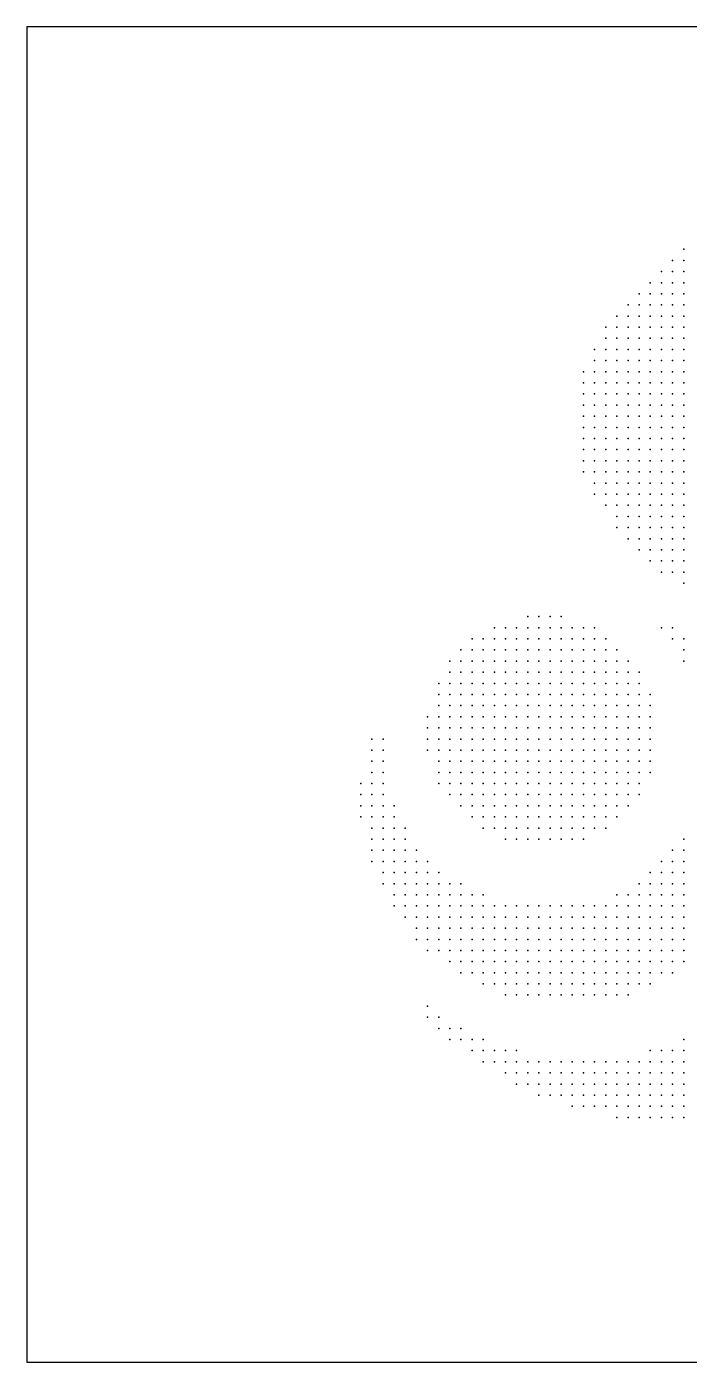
# Model space of a CAD drawing. Header units: millimetres. Extents: x 2848 to 6961, y 1568 to 7914.
# Drawn here: x 3158.3 to 3217.8, y 1590.3 to 1710.3 of the extents above; entities that cross this region are included whole.
import ezdxf

# ---------------------------------------------------------------- set-up
doc = ezdxf.new("R2010")
doc.units = ezdxf.units.MM
doc.header["$PDSIZE"] = -2

msp = doc.modelspace()

# ---------------------------------------------------------------- linework, layer by layer
msp.add_lwpolyline([(3158.28, 1590.29), (3278.28, 1590.29), (3278.28, 1710.29), (3158.28, 1710.29)], close=True)
at = {"color": 240, "true_color": 0xed2e51}
for p in [(3217.28, 1690.29), (3216.28, 1689.29), (3217.28, 1689.29), (3214.28, 1687.29), (3215.28, 1688.29), (3215.28, 1687.29), (3216.28, 1688.29), (3216.28, 1687.29), (3217.28, 1688.29), (3217.28, 1687.29), (3213.28, 1686.29), (3214.28, 1686.29), (3215.28, 1686.29), (3216.28, 1686.29), (3217.28, 1686.29), (3212.28, 1685.29), (3213.28, 1685.29), (3214.28, 1685.29), (3215.28, 1685.29), (3216.28, 1685.29), (3217.28, 1685.29), (3211.28, 1684.29), (3212.28, 1684.29), (3213.28, 1684.29), (3214.28, 1684.29), (3215.28, 1684.29), (3216.28, 1684.29), (3217.28, 1684.29), (3210.28, 1683.29), (3211.28, 1683.29), (3212.28, 1683.29), (3213.28, 1683.29), (3214.28, 1683.29), (3215.28, 1683.29), (3216.28, 1683.29), (3217.28, 1683.29), (3209.28, 1681.29), (3210.28, 1682.29), (3210.28, 1681.29), (3211.28, 1682.29), (3211.28, 1681.29), (3212.28, 1682.29), (3212.28, 1681.29), (3213.28, 1682.29), (3213.28, 1681.29), (3214.28, 1682.29), (3214.28, 1681.29), (3215.28, 1682.29), (3215.28, 1681.29), (3216.28, 1682.29), (3216.28, 1681.29), (3217.28, 1682.29), (3217.28, 1681.29), (3209.28, 1680.29), (3210.28, 1680.29), (3211.28, 1680.29), (3212.28, 1680.29), (3213.28, 1680.29), (3214.28, 1680.29), (3215.28, 1680.29), (3216.28, 1680.29), (3217.28, 1680.29), (3208.28, 1679.29), (3209.28, 1679.29), (3210.28, 1679.29), (3211.28, 1679.29), (3212.28, 1679.29), (3213.28, 1679.29), (3214.28, 1679.29), (3215.28, 1679.29), (3216.28, 1679.29), (3217.28, 1679.29), (3208.28, 1678.29), (3209.28, 1678.29), (3210.28, 1678.29), (3211.28, 1678.29), (3212.28, 1678.29), (3213.28, 1678.29), (3214.28, 1678.29), (3215.28, 1678.29), (3216.28, 1678.29), (3217.28, 1678.29), (3208.28, 1677.29), (3209.28, 1677.29), (3210.28, 1677.29), (3211.28, 1677.29), (3212.28, 1677.29), (3213.28, 1677.29), (3214.28, 1677.29), (3215.28, 1677.29), (3216.28, 1677.29), (3217.28, 1677.29), (3208.28, 1676.29), (3208.28, 1675.29), (3209.28, 1676.29), (3209.28, 1675.29), (3210.28, 1676.29), (3210.28, 1675.29), (3211.28, 1676.29), (3211.28, 1675.29), (3212.28, 1676.29), (3212.28, 1675.29), (3213.28, 1676.29), (3213.28, 1675.29), (3214.28, 1676.29), (3214.28, 1675.29), (3215.28, 1676.29), (3215.28, 1675.29), (3216.28, 1676.29), (3216.28, 1675.29), (3217.28, 1676.29), (3217.28, 1675.29), (3208.28, 1674.29), (3209.28, 1674.29), (3210.28, 1674.29), (3211.28, 1674.29), (3212.28, 1674.29), (3213.28, 1674.29), (3214.28, 1674.29), (3215.28, 1674.29), (3216.28, 1674.29), (3217.28, 1674.29), (3208.28, 1673.29), (3209.28, 1673.29), (3210.28, 1673.29), (3211.28, 1673.29), (3212.28, 1673.29), (3213.28, 1673.29), (3214.28, 1673.29), (3215.28, 1673.29), (3216.28, 1673.29), (3217.28, 1673.29), (3208.28, 1672.29), (3209.28, 1672.29), (3210.28, 1672.29), (3211.28, 1672.29), (3212.28, 1672.29), (3213.28, 1672.29), (3214.28, 1672.29), (3215.28, 1672.29), (3216.28, 1672.29), (3217.28, 1672.29), (3208.28, 1671.29), (3209.28, 1671.29), (3210.28, 1671.29), (3211.28, 1671.29), (3212.28, 1671.29), (3213.28, 1671.29), (3214.28, 1671.29), (3215.28, 1671.29), (3216.28, 1671.29), (3217.28, 1671.29), (3208.28, 1670.29), (3209.28, 1670.29), (3209.28, 1669.29), (3210.28, 1670.29), (3210.28, 1669.29), (3211.28, 1670.29), (3211.28, 1669.29), (3212.28, 1670.29), (3212.28, 1669.29), (3213.28, 1670.29), (3213.28, 1669.29), (3214.28, 1670.29), (3214.28, 1669.29), (3215.28, 1670.29), (3215.28, 1669.29), (3216.28, 1670.29), (3216.28, 1669.29), (3217.28, 1670.29), (3217.28, 1669.29), (3209.28, 1668.29), (3210.28, 1668.29), (3211.28, 1668.29), (3212.28, 1668.29), (3213.28, 1668.29), (3214.28, 1668.29), (3215.28, 1668.29), (3216.28, 1668.29), (3217.28, 1668.29), (3210.28, 1667.29), (3211.28, 1667.29), (3212.28, 1667.29), (3213.28, 1667.29), (3214.28, 1667.29), (3215.28, 1667.29), (3216.28, 1667.29), (3217.28, 1667.29), (3211.28, 1666.29), (3212.28, 1666.29), (3213.28, 1666.29), (3214.28, 1666.29), (3215.28, 1666.29), (3216.28, 1666.29), (3217.28, 1666.29), (3211.28, 1665.29), (3212.28, 1665.29), (3213.28, 1665.29), (3214.28, 1665.29), (3215.28, 1665.29), (3216.28, 1665.29), (3217.28, 1665.29), (3212.28, 1664.29), (3213.28, 1664.29), (3213.28, 1663.29), (3214.28, 1664.29), (3214.28, 1663.29), (3215.28, 1664.29), (3215.28, 1663.29), (3216.28, 1664.29), (3216.28, 1663.29), (3217.28, 1664.29), (3217.28, 1663.29), (3214.28, 1662.29), (3215.28, 1662.29), (3216.28, 1662.29), (3217.28, 1662.29), (3215.28, 1661.29), (3216.28, 1661.29), (3217.28, 1661.29), (3217.28, 1660.29), (3194.28, 1622.29), (3194.28, 1621.29), (3195.28, 1621.29), (3195.28, 1620.29), (3196.28, 1620.29), (3197.28, 1620.29), (3196.28, 1619.29), (3197.28, 1619.29), (3198.28, 1619.29), (3199.28, 1619.29), (3217.28, 1619.29), (3198.28, 1618.29), (3199.28, 1618.29), (3200.28, 1618.29), (3201.28, 1618.29), (3202.28, 1618.29), (3214.28, 1618.29), (3215.28, 1618.29), (3216.28, 1618.29), (3217.28, 1618.29), (3199.28, 1617.29), (3200.28, 1617.29), (3201.28, 1617.29), (3202.28, 1617.29), (3203.28, 1617.29), (3204.28, 1617.29), (3205.28, 1617.29), (3206.28, 1617.29), (3207.28, 1617.29), (3208.28, 1617.29), (3209.28, 1617.29), (3210.28, 1617.29), (3211.28, 1617.29), (3212.28, 1617.29), (3213.28, 1617.29), (3214.28, 1617.29), (3215.28, 1617.29), (3216.28, 1617.29), (3217.28, 1617.29), (3201.28, 1616.29), (3202.28, 1616.29), (3202.28, 1615.29), (3203.28, 1616.29), (3203.28, 1615.29), (3204.28, 1616.29), (3204.28, 1615.29), (3205.28, 1616.29), (3205.28, 1615.29), (3206.28, 1616.29), (3206.28, 1615.29), (3207.28, 1616.29), (3207.28, 1615.29), (3208.28, 1616.29), (3208.28, 1615.29), (3209.28, 1616.29), (3209.28, 1615.29), (3210.28, 1616.29), (3210.28, 1615.29), (3211.28, 1616.29), (3211.28, 1615.29), (3212.28, 1616.29), (3212.28, 1615.29), (3213.28, 1616.29), (3213.28, 1615.29), (3214.28, 1616.29), (3214.28, 1615.29), (3215.28, 1616.29), (3215.28, 1615.29), (3216.28, 1616.29), (3216.28, 1615.29), (3217.28, 1616.29), (3217.28, 1615.29), (3204.28, 1614.29), (3205.28, 1614.29), (3206.28, 1614.29), (3207.28, 1614.29), (3208.28, 1614.29), (3209.28, 1614.29), (3210.28, 1614.29), (3211.28, 1614.29), (3212.28, 1614.29), (3213.28, 1614.29), (3214.28, 1614.29), (3215.28, 1614.29), (3216.28, 1614.29), (3217.28, 1614.29), (3207.28, 1613.29), (3208.28, 1613.29), (3209.28, 1613.29), (3210.28, 1613.29), (3211.28, 1613.29), (3212.28, 1613.29), (3213.28, 1613.29), (3214.28, 1613.29), (3215.28, 1613.29), (3216.28, 1613.29), (3217.28, 1613.29), (3211.28, 1612.29), (3212.28, 1612.29), (3213.28, 1612.29), (3214.28, 1612.29), (3215.28, 1612.29), (3216.28, 1612.29), (3217.28, 1612.29)]:
    msp.add_point(p, dxfattribs=at)
at = {"color": 133, "true_color": 0x5ccbd8}
for p in [(3203.28, 1657.29), (3204.28, 1657.29), (3205.28, 1657.29), (3206.28, 1657.29), (3200.28, 1656.29), (3201.28, 1656.29), (3202.28, 1656.29), (3203.28, 1656.29), (3204.28, 1656.29), (3205.28, 1656.29), (3206.28, 1656.29), (3207.28, 1656.29), (3208.28, 1656.29), (3198.28, 1655.29), (3199.28, 1655.29), (3200.28, 1655.29), (3201.28, 1655.29), (3202.28, 1655.29), (3203.28, 1655.29), (3204.28, 1655.29), (3205.28, 1655.29), (3206.28, 1655.29), (3207.28, 1655.29), (3208.28, 1655.29), (3197.28, 1654.29), (3198.28, 1654.29), (3199.28, 1654.29), (3200.28, 1654.29), (3201.28, 1654.29), (3202.28, 1654.29), (3203.28, 1654.29), (3204.28, 1654.29), (3205.28, 1654.29), (3206.28, 1654.29), (3207.28, 1654.29), (3208.28, 1654.29), (3196.28, 1653.29), (3197.28, 1653.29), (3198.28, 1653.29), (3199.28, 1653.29), (3200.28, 1653.29), (3201.28, 1653.29), (3202.28, 1653.29), (3203.28, 1653.29), (3204.28, 1653.29), (3205.28, 1653.29), (3206.28, 1653.29), (3207.28, 1653.29), (3208.28, 1653.29), (3195.28, 1651.29), (3196.28, 1652.29), (3196.28, 1651.29), (3197.28, 1652.29), (3197.28, 1651.29), (3198.28, 1652.29), (3198.28, 1651.29), (3199.28, 1652.29), (3199.28, 1651.29), (3200.28, 1652.29), (3200.28, 1651.29), (3201.28, 1652.29), (3201.28, 1651.29), (3202.28, 1652.29), (3202.28, 1651.29), (3203.28, 1652.29), (3203.28, 1651.29), (3204.28, 1652.29), (3204.28, 1651.29), (3205.28, 1652.29), (3205.28, 1651.29), (3206.28, 1652.29), (3206.28, 1651.29), (3207.28, 1652.29), (3207.28, 1651.29), (3208.28, 1652.29), (3208.28, 1651.29), (3209.28, 1652.29), (3209.28, 1651.29), (3210.28, 1652.29), (3210.28, 1651.29), (3211.28, 1652.29), (3211.28, 1651.29), (3212.28, 1652.29), (3212.28, 1651.29), (3213.28, 1652.29), (3213.28, 1651.29), (3195.28, 1650.29), (3196.28, 1650.29), (3197.28, 1650.29), (3198.28, 1650.29), (3199.28, 1650.29), (3200.28, 1650.29), (3201.28, 1650.29), (3202.28, 1650.29), (3203.28, 1650.29), (3204.28, 1650.29), (3205.28, 1650.29), (3206.28, 1650.29), (3207.28, 1650.29), (3208.28, 1650.29), (3209.28, 1650.29), (3210.28, 1650.29), (3211.28, 1650.29), (3212.28, 1650.29), (3213.28, 1650.29), (3214.28, 1650.29), (3195.28, 1649.29), (3196.28, 1649.29), (3197.28, 1649.29), (3198.28, 1649.29), (3199.28, 1649.29), (3200.28, 1649.29), (3201.28, 1649.29), (3202.28, 1649.29), (3203.28, 1649.29), (3204.28, 1649.29), (3205.28, 1649.29), (3206.28, 1649.29), (3207.28, 1649.29), (3208.28, 1649.29), (3209.28, 1649.29), (3210.28, 1649.29), (3211.28, 1649.29), (3212.28, 1649.29), (3213.28, 1649.29), (3214.28, 1649.29), (3194.28, 1648.29), (3195.28, 1648.29), (3196.28, 1648.29), (3197.28, 1648.29), (3198.28, 1648.29), (3199.28, 1648.29), (3200.28, 1648.29), (3201.28, 1648.29), (3202.28, 1648.29), (3203.28, 1648.29), (3204.28, 1648.29), (3205.28, 1648.29), (3206.28, 1648.29), (3207.28, 1648.29), (3208.28, 1648.29), (3209.28, 1648.29), (3210.28, 1648.29), (3211.28, 1648.29), (3212.28, 1648.29), (3213.28, 1648.29), (3214.28, 1648.29), (3194.28, 1647.29), (3195.28, 1647.29), (3196.28, 1647.29), (3197.28, 1647.29), (3198.28, 1647.29), (3199.28, 1647.29), (3200.28, 1647.29), (3201.28, 1647.29), (3202.28, 1647.29), (3203.28, 1647.29), (3204.28, 1647.29), (3205.28, 1647.29), (3206.28, 1647.29), (3207.28, 1647.29), (3208.28, 1647.29), (3209.28, 1647.29), (3210.28, 1647.29), (3211.28, 1647.29), (3212.28, 1647.29), (3213.28, 1647.29), (3214.28, 1647.29), (3194.28, 1646.29), (3194.28, 1645.29), (3195.28, 1646.29), (3195.28, 1645.29), (3196.28, 1646.29), (3196.28, 1645.29), (3197.28, 1646.29), (3197.28, 1645.29), (3198.28, 1646.29), (3198.28, 1645.29), (3199.28, 1646.29), (3199.28, 1645.29), (3200.28, 1646.29), (3200.28, 1645.29), (3201.28, 1646.29), (3201.28, 1645.29), (3202.28, 1646.29), (3202.28, 1645.29), (3203.28, 1646.29), (3203.28, 1645.29), (3204.28, 1646.29), (3204.28, 1645.29), (3205.28, 1646.29), (3205.28, 1645.29), (3206.28, 1646.29), (3206.28, 1645.29), (3207.28, 1646.29), (3207.28, 1645.29), (3208.28, 1646.29), (3208.28, 1645.29), (3209.28, 1646.29), (3209.28, 1645.29), (3210.28, 1646.29), (3210.28, 1645.29), (3211.28, 1646.29), (3211.28, 1645.29), (3212.28, 1646.29), (3212.28, 1645.29), (3213.28, 1646.29), (3213.28, 1645.29), (3214.28, 1646.29), (3214.28, 1645.29), (3195.28, 1644.29), (3196.28, 1644.29), (3197.28, 1644.29), (3198.28, 1644.29), (3199.28, 1644.29), (3200.28, 1644.29), (3201.28, 1644.29), (3202.28, 1644.29), (3203.28, 1644.29), (3204.28, 1644.29), (3205.28, 1644.29), (3206.28, 1644.29), (3207.28, 1644.29), (3208.28, 1644.29), (3209.28, 1644.29), (3210.28, 1644.29), (3211.28, 1644.29), (3212.28, 1644.29), (3213.28, 1644.29), (3214.28, 1644.29), (3195.28, 1643.29), (3196.28, 1643.29), (3197.28, 1643.29), (3198.28, 1643.29), (3199.28, 1643.29), (3200.28, 1643.29), (3201.28, 1643.29), (3202.28, 1643.29), (3203.28, 1643.29), (3204.28, 1643.29), (3205.28, 1643.29), (3206.28, 1643.29), (3207.28, 1643.29), (3208.28, 1643.29), (3209.28, 1643.29), (3210.28, 1643.29), (3211.28, 1643.29), (3212.28, 1643.29), (3213.28, 1643.29), (3214.28, 1643.29), (3196.28, 1642.29), (3197.28, 1642.29), (3198.28, 1642.29), (3199.28, 1642.29), (3200.28, 1642.29), (3201.28, 1642.29), (3202.28, 1642.29), (3203.28, 1642.29), (3204.28, 1642.29), (3205.28, 1642.29), (3206.28, 1642.29), (3207.28, 1642.29), (3208.28, 1642.29), (3209.28, 1642.29), (3210.28, 1642.29), (3211.28, 1642.29), (3212.28, 1642.29), (3213.28, 1642.29), (3196.28, 1641.29), (3197.28, 1641.29), (3198.28, 1641.29), (3199.28, 1641.29), (3200.28, 1641.29), (3201.28, 1641.29), (3202.28, 1641.29), (3203.28, 1641.29), (3204.28, 1641.29), (3205.28, 1641.29), (3206.28, 1641.29), (3207.28, 1641.29), (3208.28, 1641.29), (3209.28, 1641.29), (3210.28, 1641.29), (3211.28, 1641.29), (3212.28, 1641.29), (3213.28, 1641.29), (3197.28, 1640.29), (3198.28, 1640.29), (3198.28, 1639.29), (3199.28, 1640.29), (3199.28, 1639.29), (3200.28, 1640.29), (3200.28, 1639.29), (3201.28, 1640.29), (3201.28, 1639.29), (3202.28, 1640.29), (3202.28, 1639.29), (3203.28, 1640.29), (3203.28, 1639.29), (3204.28, 1640.29), (3204.28, 1639.29), (3205.28, 1640.29), (3205.28, 1639.29), (3206.28, 1640.29), (3206.28, 1639.29), (3207.28, 1640.29), (3207.28, 1639.29), (3208.28, 1640.29), (3208.28, 1639.29), (3209.28, 1640.29), (3209.28, 1639.29), (3210.28, 1640.29), (3210.28, 1639.29), (3211.28, 1640.29), (3211.28, 1639.29), (3212.28, 1640.29), (3199.28, 1638.29), (3200.28, 1638.29), (3201.28, 1638.29), (3202.28, 1638.29), (3203.28, 1638.29), (3204.28, 1638.29), (3205.28, 1638.29), (3206.28, 1638.29), (3207.28, 1638.29), (3208.28, 1638.29), (3209.28, 1638.29), (3210.28, 1638.29), (3201.28, 1637.29), (3202.28, 1637.29), (3203.28, 1637.29), (3204.28, 1637.29), (3205.28, 1637.29), (3206.28, 1637.29), (3207.28, 1637.29), (3208.28, 1637.29)]:
    msp.add_point(p, dxfattribs=at)
at = {"color": 254, "true_color": 0xc3ebf0}
msp.add_point((3209.28, 1656.29), dxfattribs=at)
at = {"color": 40, "true_color": 0xfcc017}
for p in [(3215.28, 1656.29), (3216.28, 1656.29), (3216.28, 1655.29), (3217.28, 1655.29), (3217.28, 1654.29), (3217.28, 1653.29), (3189.28, 1646.29), (3189.28, 1645.29), (3190.28, 1646.29), (3190.28, 1645.29), (3189.28, 1644.29), (3190.28, 1644.29), (3189.28, 1643.29), (3190.28, 1643.29), (3188.28, 1642.29), (3189.28, 1642.29), (3190.28, 1642.29), (3188.28, 1641.29), (3189.28, 1641.29), (3190.28, 1641.29), (3188.28, 1640.29), (3188.28, 1639.29), (3189.28, 1640.29), (3189.28, 1639.29), (3190.28, 1640.29), (3190.28, 1639.29), (3189.28, 1638.29), (3190.28, 1638.29), (3189.28, 1637.29), (3190.28, 1637.29), (3189.28, 1636.29), (3190.28, 1636.29), (3189.28, 1635.29), (3190.28, 1635.29), (3190.28, 1634.29), (3190.28, 1633.29), (3191.28, 1633.29), (3192.28, 1633.29), (3193.28, 1633.29), (3194.28, 1633.29), (3195.28, 1633.29), (3196.28, 1633.29), (3197.28, 1633.29), (3191.28, 1632.29), (3192.28, 1632.29), (3193.28, 1632.29), (3194.28, 1632.29), (3195.28, 1632.29), (3196.28, 1632.29), (3197.28, 1632.29), (3198.28, 1632.29), (3199.28, 1632.29), (3191.28, 1631.29), (3192.28, 1631.29), (3193.28, 1631.29), (3194.28, 1631.29), (3195.28, 1631.29), (3196.28, 1631.29), (3197.28, 1631.29), (3198.28, 1631.29), (3199.28, 1631.29), (3200.28, 1631.29), (3201.28, 1631.29), (3192.28, 1630.29), (3193.28, 1630.29), (3194.28, 1630.29), (3195.28, 1630.29), (3196.28, 1630.29), (3197.28, 1630.29), (3198.28, 1630.29), (3199.28, 1630.29), (3200.28, 1630.29), (3201.28, 1630.29), (3202.28, 1630.29), (3203.28, 1630.29), (3204.28, 1630.29), (3205.28, 1630.29), (3206.28, 1630.29), (3207.28, 1630.29), (3208.28, 1630.29), (3209.28, 1630.29), (3210.28, 1630.29), (3211.28, 1630.29), (3212.28, 1630.29), (3213.28, 1630.29), (3214.28, 1630.29), (3215.28, 1630.29), (3216.28, 1630.29), (3217.28, 1630.29), (3193.28, 1629.29), (3194.28, 1629.29), (3195.28, 1629.29), (3196.28, 1629.29), (3197.28, 1629.29), (3198.28, 1629.29), (3199.28, 1629.29), (3200.28, 1629.29), (3201.28, 1629.29), (3202.28, 1629.29), (3203.28, 1629.29), (3204.28, 1629.29), (3205.28, 1629.29), (3206.28, 1629.29), (3207.28, 1629.29), (3208.28, 1629.29), (3209.28, 1629.29), (3210.28, 1629.29), (3211.28, 1629.29), (3212.28, 1629.29), (3213.28, 1629.29), (3214.28, 1629.29), (3215.28, 1629.29), (3216.28, 1629.29), (3217.28, 1629.29), (3193.28, 1628.29), (3194.28, 1628.29), (3194.28, 1627.29), (3195.28, 1628.29), (3195.28, 1627.29), (3196.28, 1628.29), (3196.28, 1627.29), (3197.28, 1628.29), (3197.28, 1627.29), (3198.28, 1628.29), (3198.28, 1627.29), (3199.28, 1628.29), (3199.28, 1627.29), (3200.28, 1628.29), (3200.28, 1627.29), (3201.28, 1628.29), (3201.28, 1627.29), (3202.28, 1628.29), (3202.28, 1627.29), (3203.28, 1628.29), (3203.28, 1627.29), (3204.28, 1628.29), (3204.28, 1627.29), (3205.28, 1628.29), (3205.28, 1627.29), (3206.28, 1628.29), (3206.28, 1627.29), (3207.28, 1628.29), (3207.28, 1627.29), (3208.28, 1628.29), (3208.28, 1627.29), (3209.28, 1628.29), (3209.28, 1627.29), (3210.28, 1628.29), (3210.28, 1627.29), (3211.28, 1628.29), (3211.28, 1627.29), (3212.28, 1628.29), (3212.28, 1627.29), (3213.28, 1628.29), (3213.28, 1627.29), (3214.28, 1628.29), (3214.28, 1627.29), (3215.28, 1628.29), (3215.28, 1627.29), (3216.28, 1628.29), (3216.28, 1627.29), (3217.28, 1628.29), (3217.28, 1627.29), (3196.28, 1626.29), (3197.28, 1626.29), (3198.28, 1626.29), (3199.28, 1626.29), (3200.28, 1626.29), (3201.28, 1626.29), (3202.28, 1626.29), (3203.28, 1626.29), (3204.28, 1626.29), (3205.28, 1626.29), (3206.28, 1626.29), (3207.28, 1626.29), (3208.28, 1626.29), (3209.28, 1626.29), (3210.28, 1626.29), (3211.28, 1626.29), (3212.28, 1626.29), (3213.28, 1626.29), (3214.28, 1626.29), (3215.28, 1626.29), (3216.28, 1626.29), (3217.28, 1626.29), (3197.28, 1625.29), (3198.28, 1625.29), (3199.28, 1625.29), (3200.28, 1625.29), (3201.28, 1625.29), (3202.28, 1625.29), (3203.28, 1625.29), (3204.28, 1625.29), (3205.28, 1625.29), (3206.28, 1625.29), (3207.28, 1625.29), (3208.28, 1625.29), (3209.28, 1625.29), (3210.28, 1625.29), (3211.28, 1625.29), (3212.28, 1625.29), (3213.28, 1625.29), (3214.28, 1625.29), (3215.28, 1625.29), (3216.28, 1625.29), (3199.28, 1624.29), (3200.28, 1624.29), (3201.28, 1624.29), (3202.28, 1624.29), (3203.28, 1624.29), (3204.28, 1624.29), (3205.28, 1624.29), (3206.28, 1624.29), (3207.28, 1624.29), (3208.28, 1624.29), (3209.28, 1624.29), (3210.28, 1624.29), (3211.28, 1624.29), (3212.28, 1624.29), (3213.28, 1624.29), (3214.28, 1624.29), (3201.28, 1623.29), (3202.28, 1623.29), (3203.28, 1623.29), (3204.28, 1623.29), (3205.28, 1623.29), (3206.28, 1623.29), (3207.28, 1623.29), (3208.28, 1623.29), (3209.28, 1623.29), (3210.28, 1623.29), (3211.28, 1623.29), (3212.28, 1623.29)]:
    msp.add_point(p, dxfattribs=at)
at = {"color": 132, "true_color": 0x31bdcd}
msp.add_point((3209.28, 1655.29), dxfattribs=at)
at = {"color": 141, "true_color": 0x81d6e0}
msp.add_point((3210.28, 1655.29), dxfattribs=at)
at = {"color": 132, "true_color": 0x15b5c7}
msp.add_point((3209.28, 1654.29), dxfattribs=at)
at = {"color": 132, "true_color": 0x14b5c7}
msp.add_point((3210.28, 1654.29), dxfattribs=at)
at = {"color": 133, "true_color": 0x69ceda}
msp.add_point((3211.28, 1654.29), dxfattribs=at)
at = {"color": 132, "true_color": 0x16b5c7}
msp.add_point((3209.28, 1653.29), dxfattribs=at)
at = {"color": 132, "true_color": 0x14b4c7}
msp.add_point((3210.28, 1653.29), dxfattribs=at)
at = {"color": 132, "true_color": 0x21b8c9}
msp.add_point((3211.28, 1653.29), dxfattribs=at)
at = {"color": 133, "true_color": 0x76d2dd}
msp.add_point((3212.28, 1653.29), dxfattribs=at)
at = {"color": 254, "true_color": 0xcdeff3}
msp.add_point((3195.28, 1642.29), dxfattribs=at)
at = {"color": 51, "true_color": 0xfcf5a9}
msp.add_point((3191.28, 1640.29), dxfattribs=at)
at = {"color": 41, "true_color": 0xfaed5a}
for p in [(3191.28, 1639.29), (3209.28, 1631.29)]:
    msp.add_point(p, dxfattribs=at)
at = {"color": 2, "true_color": 0xf8e619}
msp.add_point((3191.28, 1638.29), dxfattribs=at)
at = {"color": 51, "true_color": 0xfcf5b1}
msp.add_point((3192.28, 1638.29), dxfattribs=at)
at = {"color": 2, "true_color": 0xf8e309}
msp.add_point((3191.28, 1637.29), dxfattribs=at)
at = {"color": 41, "true_color": 0xf9ea3f}
msp.add_point((3192.28, 1637.29), dxfattribs=at)
at = {"color": 41, "true_color": 0xfbed6c}
msp.add_point((3217.28, 1637.29), dxfattribs=at)
at = {"color": 2, "true_color": 0xf8df0f}
msp.add_point((3191.28, 1636.29), dxfattribs=at)
at = {"color": 2, "true_color": 0xf8e409}
for p in [(3192.28, 1636.29), (3217.28, 1632.29), (3211.28, 1631.29)]:
    msp.add_point(p, dxfattribs=at)
at = {"color": 41, "true_color": 0xfaee6d}
msp.add_point((3193.28, 1636.29), dxfattribs=at)
at = {"color": 51, "true_color": 0xfcf49c}
msp.add_point((3216.28, 1636.29), dxfattribs=at)
at = {"color": 2, "true_color": 0xf8e515}
msp.add_point((3217.28, 1636.29), dxfattribs=at)
at = {"color": 40, "true_color": 0xfad017}
msp.add_point((3191.28, 1635.29), dxfattribs=at)
at = {"color": 2, "true_color": 0xf8e408}
for p in [(3192.28, 1635.29), (3216.28, 1633.29), (3217.28, 1634.29), (3217.28, 1633.29), (3213.28, 1632.29), (3215.28, 1632.29), (3216.28, 1632.29), (3213.28, 1631.29), (3214.28, 1631.29), (3215.28, 1631.29)]:
    msp.add_point(p, dxfattribs=at)
at = {"color": 2, "true_color": 0xf8e50e}
msp.add_point((3193.28, 1635.29), dxfattribs=at)
at = {"color": 51, "true_color": 0xfbf17e}
msp.add_point((3194.28, 1635.29), dxfattribs=at)
at = {"color": 51, "true_color": 0xfcf5a6}
msp.add_point((3215.28, 1635.29), dxfattribs=at)
at = {"color": 2, "true_color": 0xf9e61f}
msp.add_point((3216.28, 1635.29), dxfattribs=at)
at = {"color": 2, "true_color": 0xf8e406}
for p in [(3217.28, 1635.29), (3193.28, 1634.29), (3215.28, 1633.29), (3216.28, 1634.29), (3212.28, 1631.29)]:
    msp.add_point(p, dxfattribs=at)
at = {"color": 40, "true_color": 0xfbbd1a}
msp.add_point((3191.28, 1634.29), dxfattribs=at)
at = {"color": 40, "true_color": 0xf9de13}
msp.add_point((3192.28, 1634.29), dxfattribs=at)
at = {"color": 2, "true_color": 0xf8e40d}
msp.add_point((3194.28, 1634.29), dxfattribs=at)
at = {"color": 41, "true_color": 0xfbef70}
msp.add_point((3195.28, 1634.29), dxfattribs=at)
at = {"color": 41, "true_color": 0xfaee66}
msp.add_point((3213.28, 1633.29), dxfattribs=at)
at = {"color": 51, "true_color": 0xfcf398}
msp.add_point((3214.28, 1634.29), dxfattribs=at)
at = {"color": 2, "true_color": 0xf8e514}
msp.add_point((3214.28, 1633.29), dxfattribs=at)
at = {"color": 2, "true_color": 0xf8e620}
msp.add_point((3215.28, 1634.29), dxfattribs=at)
at = {"color": 51, "true_color": 0xfbf181}
msp.add_point((3211.28, 1632.29), dxfattribs=at)
at = {"color": 2, "true_color": 0xf9e82c}
msp.add_point((3212.28, 1632.29), dxfattribs=at)
at = {"color": 2, "true_color": 0xf8e407}
msp.add_point((3214.28, 1632.29), dxfattribs=at)
at = {"color": 51, "true_color": 0xfcf6b1}
msp.add_point((3202.28, 1631.29), dxfattribs=at)
at = {"color": 254, "true_color": 0xfdf9c7}
msp.add_point((3203.28, 1631.29), dxfattribs=at)
at = {"color": 254, "true_color": 0xfdf7cb}
msp.add_point((3204.28, 1631.29), dxfattribs=at)
at = {"color": 254, "true_color": 0xfdf6cb}
msp.add_point((3205.28, 1631.29), dxfattribs=at)
at = {"color": 254, "true_color": 0xfdf8ca}
msp.add_point((3206.28, 1631.29), dxfattribs=at)
at = {"color": 254, "true_color": 0xfdf7bb}
msp.add_point((3207.28, 1631.29), dxfattribs=at)
at = {"color": 51, "true_color": 0xfbf394}
msp.add_point((3208.28, 1631.29), dxfattribs=at)
at = {"color": 2, "true_color": 0xf9e726}
msp.add_point((3210.28, 1631.29), dxfattribs=at)
at = {"color": 2, "true_color": 0xf8e40a}
msp.add_point((3216.28, 1631.29), dxfattribs=at)
at = {"color": 40, "true_color": 0xf9d816}
msp.add_point((3217.28, 1631.29), dxfattribs=at)

doc.saveas('drawing.dxf')
